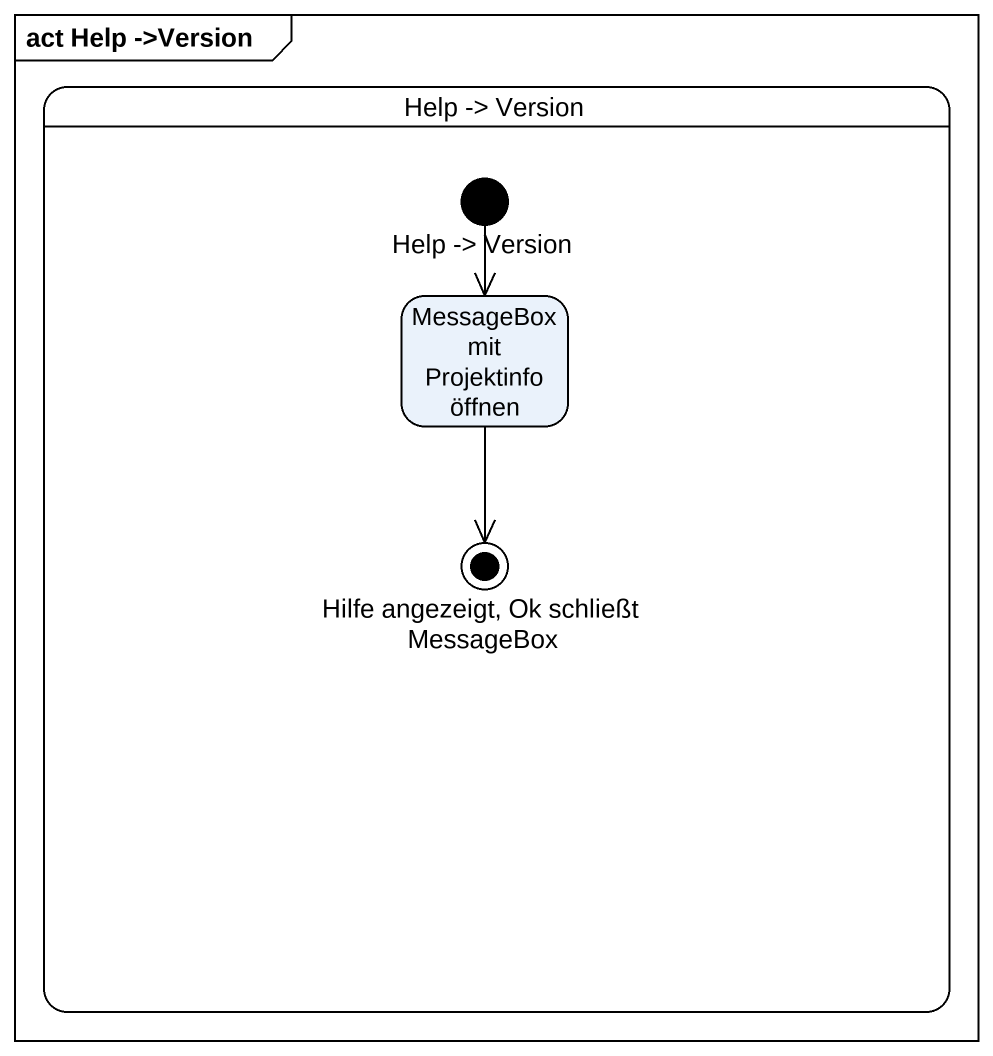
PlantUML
@startuml
mainframe act Help ->Version
hide empty description
state "Help -> Version" as Help_Version {
  state "Help -> Version" as Help_Version_2 <<start>>
  state "MessageBox mit Projektinfo öffnen" as MessageBox_mit_Projektinfo
  state "Hilfe angezeigt, Ok schließt MessageBox" as Hilfe_angezeigt_Ok_schließt <<end>>
}
Help_Version_2 --> MessageBox_mit_Projektinfo
MessageBox_mit_Projektinfo --> Hilfe_angezeigt_Ok_schließt
@enduml
